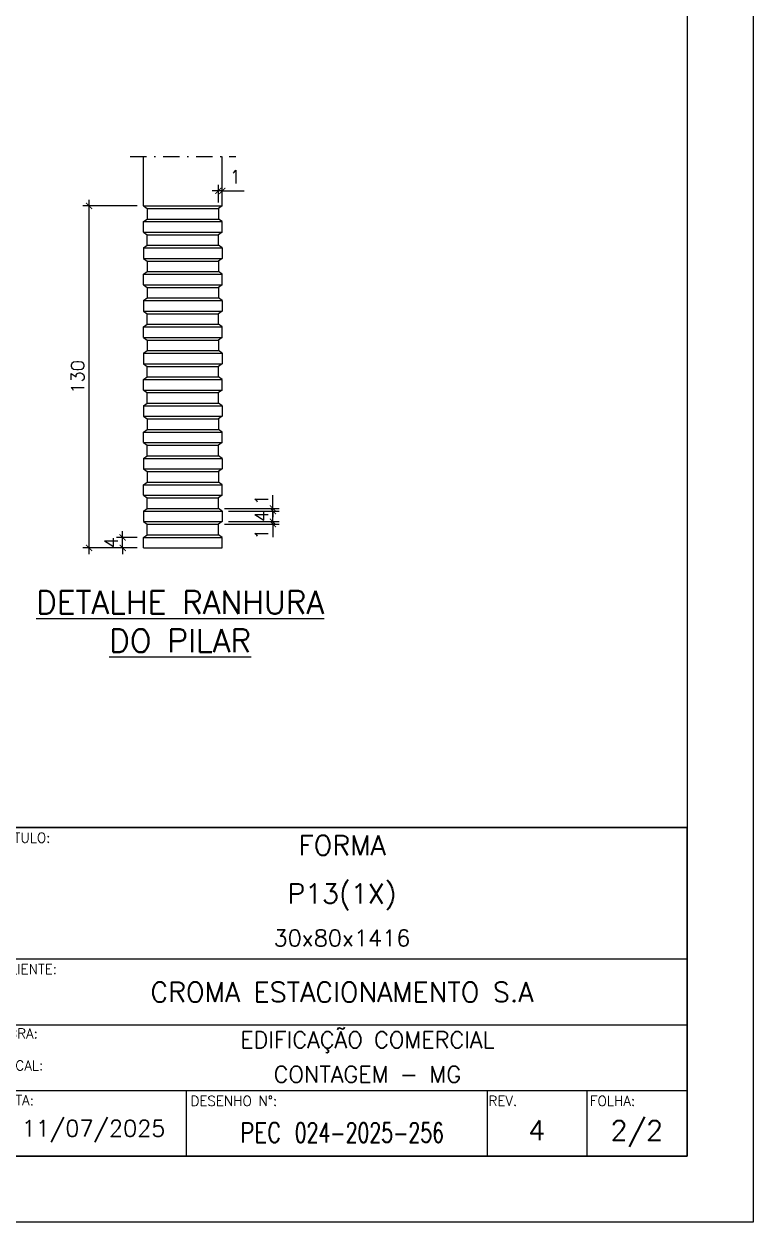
# Model space of a CAD drawing. Header units: centimetres. Extents: x 1658 to 27871, y 8240 to 11444.
# Drawn here: x 5682 to 6513, y 8294 to 9660 of the extents above; entities that cross this region are included whole.
import ezdxf
from ezdxf.enums import TextEntityAlignment as Align

# ---------------------------------------------------------------- set-up
doc = ezdxf.new("R2010")
doc.units = ezdxf.units.CM
doc.header["$LTSCALE"] = 50
doc.header["$MEASUREMENT"] = 0
doc.header["$PDMODE"] = 67
doc.linetypes.add('DASHDOT', pattern=[1, 0.5, -0.25, 0, -0.25])
for name, color, linetype in [('FORMATO-PRECON', 2, 'Continuous'), ('HACHURAS-PRECON', 1, 'Continuous'), ('LINHA CENTRO-PRECON', 1, 'DASHDOT'), ('LINHA-01-PRECON', 1, 'Continuous'), ('LINHA-02-PRECON', 2, 'Continuous')]:
    doc.layers.add(name, color=color, linetype=linetype)
doc.styles.add('PRECON-ROMANS', font='romans.shx')
doc.styles.add('R60', font='ROMANS.shx', dxfattribs={"height": 2})
doc.styles.add('ROMANS', font='ROMANS.SHX', dxfattribs={"oblique": 15, "height": 3})
doc.styles.get("Standard").update_dxf_attribs({"font": 'romans.shx'})
doc.dimstyles.new('ESC75-25', dxfattribs={"dimscale": 0, "dimtxt": 15, "dimasz": 7, "dimexe": 7, "dimexo": 7, "dimgap": 5.5, "dimtad": 1, "dimdec": 1, "dimlfac": 0.333333, "dimdsep": 46, "dimtxsty": 'Standard', "dimblk": 'ARCHTICK', "dimcen": 0.1, "dimdle": 7, "dimclrd": 256, "dimclre": 256, "dimclrt": 2, "dimadec": 0, "dimazin": 0, "dimtfac": 1, "dimtdec": 1, "dimtix": 1, "dimtmove": 2, "dimatfit": 3, "dimfxl": 1, "dimarcsym": 0})

# ---------------------------------------------------------------- blocks, each defined once
blk = doc.blocks.new('_ArchTick')
at = {"color": 0, "linetype": 'ByBlock', "const_width": 0.15}
blk.add_lwpolyline([(-0.5, -0.5), (0.5, 0.5)], dxfattribs=at)
blk = doc.blocks.new('*D9')
at = {"layer": 'Defpoints', "color": 0, "transparency": 16777216}
for p in [(5908.2, 9104.6), (5965.9, 9104.6), (5908.2, 9092.6)]:
    blk.add_point(p, dxfattribs=at)
at = {"layer": 'LINHA-01-PRECON', "lineweight": -2, "transparency": 16777216}
for p, q in [((5915.2, 9104.6), (5972.9, 9104.6)), ((5965.9, 9104.6), (5965.9, 9111.6)), ((5965.9, 9092.6), (5965.9, 9104.6)), ((5915.2, 9092.6), (5972.9, 9092.6)), ((5965.9, 9092.6), (5965.9, 9085.6))]:
    blk.add_line(p, q, dxfattribs=at)
at = {"layer": 'LINHA-01-PRECON', "lineweight": -2, "transparency": 16777216, "xscale": 7, "yscale": 7, "zscale": 7}
for p, rotation in [((5965.9, 9104.6), 270), ((5965.9, 9092.6), 90)]:
    blk.add_blockref('_ArchTick', p, dxfattribs=dict(at, rotation=rotation))
at = {"layer": 'LINHA-01-PRECON', "color": 2, "transparency": 16777216, "insert": (5952.9, 9098.6), "char_height": 15, "attachment_point": 5, "rotation": 90}
blk.add_mtext('4', dxfattribs=at)
blk = doc.blocks.new('*D10')
at = {"layer": 'Defpoints', "color": 0, "transparency": 16777216}
for p in [(5903.7, 9089.6), (5908.2, 9092.6), (5965.9, 9089.6)]:
    blk.add_point(p, dxfattribs=at)
at = {"layer": 'LINHA-01-PRECON', "lineweight": -2, "transparency": 16777216}
for p, q in [((5965.9, 9092.6), (5965.9, 9099.6)), ((5910.7, 9089.6), (5972.9, 9089.6)), ((5915.2, 9092.6), (5972.9, 9092.6)), ((5965.9, 9092.6), (5965.9, 9089.6)), ((5965.9, 9089.6), (5965.9, 9082.6))]:
    blk.add_line(p, q, dxfattribs=at)
at = {"layer": 'LINHA-01-PRECON', "lineweight": -2, "transparency": 16777216, "xscale": 7, "yscale": 7, "zscale": 7}
for p, rotation in [((5965.9, 9092.6), 270), ((5965.9, 9089.6), 90)]:
    blk.add_blockref('_ArchTick', p, dxfattribs=dict(at, rotation=rotation))
at = {"layer": 'LINHA-01-PRECON', "color": 2, "transparency": 16777216, "insert": (5952.9, 9078.5), "char_height": 15, "attachment_point": 5, "rotation": 90}
blk.add_mtext('1', dxfattribs=at)
blk = doc.blocks.new('*D11')
at = {"layer": 'Defpoints', "color": 0, "transparency": 16777216}
for p in [(5903.7, 9469.7), (5908.2, 9469.7), (5903.7, 9449.6)]:
    blk.add_point(p, dxfattribs=at)
at = {"layer": 'LINHA-01-PRECON', "lineweight": -2, "transparency": 16777216}
for p, q in [((5903.7, 9469.7), (5896.7, 9469.7)), ((5903.7, 9456.6), (5903.7, 9476.7)), ((5908.2, 9469.7), (5903.7, 9469.7)), ((5908.2, 9469.7), (5915.2, 9469.7))]:
    blk.add_line(p, q, dxfattribs=at)
at = {"layer": 'LINHA-01-PRECON', "lineweight": -2, "transparency": 16777216, "xscale": 7, "yscale": 7, "zscale": 7}
blk.add_blockref('_ArchTick', (5903.7, 9469.7), dxfattribs=at)
at = {"layer": 'LINHA-01-PRECON', "lineweight": -2, "transparency": 16777216, "xscale": 7, "yscale": 7, "zscale": 7, "rotation": 180}
blk.add_blockref('_ArchTick', (5908.2, 9469.7), dxfattribs=at)
at = {"layer": 'LINHA-01-PRECON', "color": 2, "transparency": 16777216, "insert": (5923.1, 9485.7), "char_height": 15, "attachment_point": 5}
blk.add_mtext('1', dxfattribs=at)
blk = doc.blocks.new('*D12')
at = {"layer": 'Defpoints', "color": 0, "transparency": 16777216}
for p in [(5756.2, 9452.6), (5818.2, 9452.6), (5818.2, 9062.6)]:
    blk.add_point(p, dxfattribs=at)
at = {"layer": 'LINHA-01-PRECON', "lineweight": -2, "transparency": 16777216}
for p, q in [((5756.2, 9055.6), (5756.2, 9459.6)), ((5811.2, 9452.6), (5749.2, 9452.6)), ((5811.2, 9062.6), (5749.2, 9062.6))]:
    blk.add_line(p, q, dxfattribs=at)
at = {"layer": 'LINHA-01-PRECON', "lineweight": -2, "transparency": 16777216, "xscale": 7, "yscale": 7, "zscale": 7}
for p, rotation in [((5756.2, 9452.6), 90), ((5756.2, 9062.6), 270)]:
    blk.add_blockref('_ArchTick', p, dxfattribs=dict(at, rotation=rotation))
at = {"layer": 'LINHA-01-PRECON', "color": 2, "transparency": 16777216, "insert": (5743.2, 9257.6), "char_height": 15, "attachment_point": 5, "rotation": 90}
blk.add_mtext('\\A1;130', dxfattribs=at)
blk = doc.blocks.new('*D13')
at = {"layer": 'Defpoints', "color": 0, "transparency": 16777216}
for p in [(5903.7, 9107.6), (5908.2, 9104.6), (5965.9, 9107.6)]:
    blk.add_point(p, dxfattribs=at)
at = {"layer": 'LINHA-01-PRECON', "lineweight": -2, "transparency": 16777216}
for p, q in [((5965.9, 9107.6), (5965.9, 9114.6)), ((5910.7, 9107.6), (5972.9, 9107.6)), ((5915.2, 9104.6), (5972.9, 9104.6)), ((5965.9, 9104.6), (5965.9, 9107.6)), ((5965.9, 9104.6), (5965.9, 9097.6))]:
    blk.add_line(p, q, dxfattribs=at)
at = {"layer": 'LINHA-01-PRECON', "lineweight": -2, "transparency": 16777216, "xscale": 7, "yscale": 7, "zscale": 7}
for p, rotation in [((5965.9, 9107.6), 270), ((5965.9, 9104.6), 90)]:
    blk.add_blockref('_ArchTick', p, dxfattribs=dict(at, rotation=rotation))
at = {"layer": 'LINHA-01-PRECON', "color": 2, "transparency": 16777216, "insert": (5952.9, 9117.4), "char_height": 15, "attachment_point": 5, "rotation": 90}
blk.add_mtext('1', dxfattribs=at)
blk = doc.blocks.new('*D8')
at = {"layer": 'Defpoints', "color": 0, "transparency": 16777216}
for p in [(5794.5, 9074.6), (5818.2, 9074.6), (5818.2, 9062.6)]:
    blk.add_point(p, dxfattribs=at)
at = {"layer": 'LINHA-01-PRECON', "lineweight": -2, "transparency": 16777216}
for p, q in [((5811.2, 9074.6), (5787.5, 9074.6)), ((5794.5, 9074.6), (5794.5, 9081.6)), ((5794.5, 9062.6), (5794.5, 9074.6)), ((5811.2, 9062.6), (5787.5, 9062.6)), ((5794.5, 9062.6), (5794.5, 9055.6))]:
    blk.add_line(p, q, dxfattribs=at)
at = {"layer": 'LINHA-01-PRECON', "lineweight": -2, "transparency": 16777216, "xscale": 7, "yscale": 7, "zscale": 7}
for p, rotation in [((5794.5, 9074.6), 270), ((5794.5, 9062.6), 90)]:
    blk.add_blockref('_ArchTick', p, dxfattribs=dict(at, rotation=rotation))
at = {"layer": 'LINHA-01-PRECON', "color": 2, "transparency": 16777216, "insert": (5781.5, 9068.6), "char_height": 15, "attachment_point": 5, "rotation": 90}
blk.add_mtext('4', dxfattribs=at)
blk = doc.blocks.new('A$C2E607E54')
at = {"layer": 'FORMATO-PRECON'}
blk.add_lwpolyline([(0, 4200), (2970, 4200), (2970, 0), (0, 0)], close=True, dxfattribs=at)
at = {"layer": 'FORMATO-PRECON', "color": 6}
blk.add_lwpolyline([(100, 3950), (2870, 3950), (2870, 100), (100, 100)], close=True, dxfattribs=at)
blk = doc.blocks.new('CARIMBO')
at = {"layer": 'FORMATO-PRECON', "color": 6}
for p, q in [((-1050, 300), (0, 300)), ((-1750, 200), (0, 200)), ((-1750, 100), (0, 100)), ((-303.9, 0), (-303.9, 100)), ((-152, 0), (-152, 100))]:
    blk.add_line(p, q, dxfattribs=at)
blk.add_lwpolyline([(-1750, 500), (0, 500), (0, 0), (-1750, 0)], close=True, dxfattribs=at)
blk.add_lwpolyline([(-761.3, 0), (-761.3, 100)], dxfattribs=at)
at = {"layer": 'FORMATO-PRECON', "style": 'ROMANS'}
for s, p in [('TÍTULO:', (-1039.6, 476.7)), ('CLIENTE:', (-1043.1, 277)), ('OBRA:', (-1046.6, 179.1)), ('LOCAL:', (-1046.6, 130.5)), ('DATA:', (-1046.6, 77.7)), ('DESENHO N%%d:', (-755.3, 76.7)), ('REV.', (-302.3, 76.7)), ('FOLHA:', (-148, 76.7))]:
    blk.add_text(s, height=15, dxfattribs=at).set_placement(p)
at = {"layer": 'FORMATO-PRECON', "color": 4, "linetype": 'ByBlock', "style": 'R60', "width": 0.8}
blk.add_text('PEC', height=30, dxfattribs=at).set_placement((-679.9, 21))
at = {"layer": 'FORMATO-PRECON', "color": 5, "style": 'PRECON-ROMANS', "flags": 8}
for p in [(-524.8, 472.6), (-525, 423), (-525, 399.4), (-525, 376)]:
    blk.add_attdef('X', text='', height=30, dxfattribs=at).set_placement(p, align=Align.MIDDLE_CENTER)
at = {"layer": 'FORMATO-PRECON', "color": 3, "style": 'PRECON-ROMANS', "flags": 8}
for p in [(-525, 331.7), (-486.3, 177), (-486.3, 124.4)]:
    blk.add_attdef('X', text='', height=25, dxfattribs=at).set_placement(p, align=Align.MIDDLE_CENTER)
at = {"layer": 'FORMATO-PRECON', "color": 4, "style": 'PRECON-ROMANS', "flags": 8}
for p in [(-525, 249.6), (-483.3, 36), (-228.7, 39.4), (-76.7, 39.4)]:
    blk.add_attdef('X', text='', height=30, dxfattribs=at).set_placement(p, align=Align.MIDDLE_CENTER)
at = {"layer": 'FORMATO-PRECON', "color": 2, "style": 'PRECON-ROMANS', "flags": 8}
for height, p in [(20, (-1635.8, 142.3)), (20, (-1402.5, 142.3)), (20, (-1169.1, 142.3)), (30, (-902.7, 42.3)), (20, (-1635.8, 42.3))]:
    blk.add_attdef('X', text='', height=height, dxfattribs=at).set_placement(p, align=Align.MIDDLE_CENTER)

msp = doc.modelspace()

# ---------------------------------------------------------------- linework, layer by layer
at = {"layer": 'FORMATO-PRECON', "color": 6}
msp.add_lwpolyline([(6438.36, 8743.94), (4360.86, 8743.94), (4360.86, 8368.94), (6438.36, 8368.94)], close=True, dxfattribs=at)
at = {"layer": 'LINHA CENTRO-PRECON', "ltscale": 0.75}
msp.add_line((5803.17, 9508.75), (5923.48, 9508.75), dxfattribs=at)
at = {"layer": 'LINHA-01-PRECON'}
for p, q in [((5908.17, 9469.67), (5932.92, 9469.67)), ((5818.17, 9452.65), (5908.17, 9452.65)), ((5822.67, 9449.65), (5903.67, 9449.65)), ((5818.17, 9434.65), (5908.17, 9434.65)), ((5822.67, 9437.65), (5903.67, 9437.65)), ((5818.17, 9422.65), (5908.17, 9422.65)), ((5822.67, 9419.65), (5903.67, 9419.65)), ((5818.17, 9404.65), (5908.17, 9404.65)), ((5822.67, 9407.65), (5903.67, 9407.65)), ((5818.17, 9392.65), (5908.17, 9392.65)), ((5822.67, 9389.65), (5903.67, 9389.65)), ((5818.17, 9374.65), (5908.17, 9374.65)), ((5822.67, 9377.65), (5903.67, 9377.65)), ((5818.17, 9362.65), (5908.17, 9362.65)), ((5822.67, 9359.65), (5903.67, 9359.65)), ((5818.17, 9344.65), (5908.17, 9344.65)), ((5822.67, 9347.65), (5903.67, 9347.65)), ((5818.17, 9332.65), (5908.17, 9332.65)), ((5822.67, 9329.65), (5903.67, 9329.65)), ((5822.67, 9317.65), (5903.67, 9317.65)), ((5818.17, 9314.65), (5908.17, 9314.65)), ((5818.17, 9302.65), (5908.17, 9302.65)), ((5822.67, 9299.65), (5903.67, 9299.65)), ((5818.17, 9284.65), (5908.17, 9284.65)), ((5822.67, 9287.65), (5903.67, 9287.65)), ((5818.17, 9272.65), (5908.17, 9272.65)), ((5822.67, 9269.65), (5903.67, 9269.65)), ((5818.17, 9254.65), (5908.17, 9254.65)), ((5822.67, 9257.65), (5903.67, 9257.65)), ((5818.17, 9242.65), (5908.17, 9242.65)), ((5822.67, 9239.65), (5903.67, 9239.65)), ((5818.17, 9224.65), (5908.17, 9224.65)), ((5822.67, 9227.65), (5903.67, 9227.65)), ((5818.17, 9212.65), (5908.17, 9212.65)), ((5822.67, 9209.65), (5903.67, 9209.65)), ((5818.17, 9194.65), (5908.17, 9194.65)), ((5822.67, 9197.65), (5903.67, 9197.65)), ((5818.17, 9182.65), (5908.17, 9182.65)), ((5822.67, 9179.65), (5903.67, 9179.65)), ((5822.67, 9167.65), (5903.67, 9167.65)), ((5818.17, 9164.65), (5908.17, 9164.65)), ((5818.17, 9152.65), (5908.17, 9152.65)), ((5822.67, 9149.65), (5903.67, 9149.65)), ((5818.17, 9134.65), (5908.17, 9134.65)), ((5822.67, 9137.65), (5903.67, 9137.65)), ((5818.17, 9122.65), (5908.17, 9122.65)), ((5822.67, 9119.65), (5903.67, 9119.65)), ((5965.88, 9107.65), (5965.88, 9122.61)), ((5818.17, 9104.65), (5908.17, 9104.65)), ((5822.67, 9107.65), (5903.67, 9107.65)), ((5818.17, 9092.65), (5908.17, 9092.65)), ((5822.67, 9089.65), (5903.67, 9089.65)), ((5965.88, 9089.65), (5965.88, 9074.69)), ((5818.17, 9074.65), (5908.17, 9074.65)), ((5822.67, 9077.65), (5903.67, 9077.65))]:
    msp.add_line(p, q, dxfattribs=at)
at = {"layer": 'LINHA-02-PRECON'}
for p, q in [((5818.17, 9452.65), (5818.17, 9508.75)), ((5908.17, 9452.65), (5908.17, 9508.75)), ((5818.17, 9452.65), (5822.67, 9449.65)), ((5822.67, 9449.65), (5822.67, 9437.65)), ((5908.17, 9452.65), (5903.67, 9449.65)), ((5903.67, 9449.65), (5903.67, 9437.65)), ((5818.17, 9434.65), (5822.67, 9437.65)), ((5818.17, 9422.65), (5818.17, 9434.65)), ((5908.17, 9434.65), (5903.67, 9437.65)), ((5908.17, 9422.65), (5908.17, 9434.65)), ((5818.17, 9422.65), (5822.67, 9419.65)), ((5822.67, 9407.65), (5822.67, 9419.65)), ((5908.17, 9422.65), (5903.67, 9419.65)), ((5903.67, 9407.65), (5903.67, 9419.65)), ((5818.17, 9404.65), (5822.67, 9407.65)), ((5818.17, 9404.65), (5818.17, 9392.65)), ((5908.17, 9404.65), (5903.67, 9407.65)), ((5908.17, 9404.65), (5908.17, 9392.65)), ((5818.17, 9392.65), (5822.67, 9389.65)), ((5822.67, 9389.65), (5822.67, 9377.65)), ((5908.17, 9392.65), (5903.67, 9389.65)), ((5903.67, 9389.65), (5903.67, 9377.65)), ((5818.17, 9374.65), (5822.67, 9377.65)), ((5818.17, 9362.65), (5818.17, 9374.65)), ((5908.17, 9374.65), (5903.67, 9377.65)), ((5908.17, 9362.65), (5908.17, 9374.65)), ((5818.17, 9362.65), (5822.67, 9359.65)), ((5822.67, 9359.65), (5822.67, 9347.65)), ((5908.17, 9362.65), (5903.67, 9359.65)), ((5903.67, 9359.65), (5903.67, 9347.65)), ((5818.17, 9344.65), (5822.67, 9347.65)), ((5818.17, 9344.65), (5818.17, 9332.65)), ((5908.17, 9344.65), (5903.67, 9347.65)), ((5908.17, 9344.65), (5908.17, 9332.65)), ((5818.17, 9332.65), (5822.67, 9329.65)), ((5908.17, 9332.65), (5903.67, 9329.65)), ((5818.17, 9314.65), (5822.67, 9317.65)), ((5822.67, 9317.65), (5822.67, 9329.65)), ((5903.67, 9317.65), (5903.67, 9329.65)), ((5908.17, 9314.65), (5903.67, 9317.65)), ((5818.17, 9302.65), (5818.17, 9314.65)), ((5908.17, 9302.65), (5908.17, 9314.65)), ((5818.17, 9302.65), (5822.67, 9299.65)), ((5822.67, 9299.65), (5822.67, 9287.65)), ((5908.17, 9302.65), (5903.67, 9299.65)), ((5903.67, 9299.65), (5903.67, 9287.65)), ((5818.17, 9284.65), (5822.67, 9287.65)), ((5818.17, 9284.65), (5818.17, 9272.65)), ((5908.17, 9284.65), (5903.67, 9287.65)), ((5908.17, 9284.65), (5908.17, 9272.65)), ((5818.17, 9272.65), (5822.67, 9269.65)), ((5822.67, 9257.65), (5822.67, 9269.65)), ((5908.17, 9272.65), (5903.67, 9269.65)), ((5903.67, 9257.65), (5903.67, 9269.65)), ((5818.17, 9254.65), (5822.67, 9257.65)), ((5818.17, 9242.65), (5818.17, 9254.65)), ((5908.17, 9254.65), (5903.67, 9257.65)), ((5908.17, 9242.65), (5908.17, 9254.65)), ((5818.17, 9242.65), (5822.67, 9239.65)), ((5822.67, 9227.65), (5822.67, 9239.65)), ((5908.17, 9242.65), (5903.67, 9239.65)), ((5903.67, 9227.65), (5903.67, 9239.65)), ((5818.17, 9224.65), (5822.67, 9227.65)), ((5818.17, 9224.65), (5818.17, 9212.65)), ((5908.17, 9224.65), (5903.67, 9227.65)), ((5908.17, 9224.65), (5908.17, 9212.65)), ((5818.17, 9212.65), (5822.67, 9209.65)), ((5822.67, 9209.65), (5822.67, 9197.65)), ((5908.17, 9212.65), (5903.67, 9209.65)), ((5903.67, 9209.65), (5903.67, 9197.65)), ((5818.17, 9194.65), (5822.67, 9197.65)), ((5818.17, 9182.65), (5818.17, 9194.65)), ((5908.17, 9194.65), (5903.67, 9197.65)), ((5908.17, 9182.65), (5908.17, 9194.65)), ((5818.17, 9182.65), (5822.67, 9179.65)), ((5908.17, 9182.65), (5903.67, 9179.65)), ((5818.17, 9164.65), (5822.67, 9167.65)), ((5822.67, 9167.65), (5822.67, 9179.65)), ((5903.67, 9167.65), (5903.67, 9179.65)), ((5908.17, 9164.65), (5903.67, 9167.65)), ((5818.17, 9164.65), (5818.17, 9152.65)), ((5908.17, 9164.65), (5908.17, 9152.65)), ((5818.17, 9152.65), (5822.67, 9149.65)), ((5822.67, 9149.65), (5822.67, 9137.65)), ((5908.17, 9152.65), (5903.67, 9149.65)), ((5903.67, 9149.65), (5903.67, 9137.65)), ((5818.17, 9134.65), (5822.67, 9137.65)), ((5818.17, 9122.65), (5818.17, 9134.65)), ((5908.17, 9134.65), (5903.67, 9137.65)), ((5908.17, 9122.65), (5908.17, 9134.65)), ((5818.17, 9122.65), (5822.67, 9119.65)), ((5822.67, 9107.65), (5822.67, 9119.65)), ((5908.17, 9122.65), (5903.67, 9119.65)), ((5903.67, 9107.65), (5903.67, 9119.65)), ((5818.17, 9104.65), (5822.67, 9107.65)), ((5818.17, 9104.65), (5818.17, 9092.65)), ((5908.17, 9104.65), (5903.67, 9107.65)), ((5908.17, 9104.65), (5908.17, 9092.65)), ((5818.17, 9092.65), (5822.67, 9089.65)), ((5822.67, 9077.65), (5822.67, 9089.65)), ((5908.17, 9092.65), (5903.67, 9089.65)), ((5903.67, 9077.65), (5903.67, 9089.65)), ((5818.17, 9074.65), (5822.67, 9077.65)), ((5818.17, 9062.65), (5818.17, 9074.65)), ((5908.17, 9074.65), (5903.67, 9077.65)), ((5908.17, 9062.65), (5908.17, 9074.65))]:
    msp.add_line(p, q, dxfattribs=at)
at = {"layer": 'LINHA-02-PRECON', "extrusion": (0, 1, 0)}
msp.add_line((5818.17, 9062.65), (5908.17, 9062.65), dxfattribs=at)

# ---------------------------------------------------------------- block references
at = {"layer": 'FORMATO-PRECON'}
ref = msp.add_blockref('CARIMBO', (6438.36, 8368.94), dxfattribs=dict(at, xscale=0.7499999918802306, yscale=0.7499999918802306, zscale=0.7499999918802306))
ref.add_attrib('X', 'FORMA', dxfattribs={"color": 5, "height": 22.5, "style": 'PRECON-ROMANS', "flags": 8}).set_placement((6044.73, 8723.42), align=Align.MIDDLE_CENTER)
ref.add_attrib('X', 'P13(1X)', dxfattribs={"color": 5, "height": 22.5, "style": 'PRECON-ROMANS', "flags": 8}).set_placement((6044.62, 8668.47), align=Align.MIDDLE_CENTER)
ref.add_attrib('X', '30x80x1416', dxfattribs={"color": 3, "height": 18.75, "style": 'PRECON-ROMANS', "flags": 8}).set_placement((6044.62, 8617.7), align=Align.MIDDLE_CENTER)
ref.add_attrib('X', 'CROMA ESTACIONAMENTO S.A', dxfattribs={"color": 4, "height": 22.5, "style": 'PRECON-ROMANS', "flags": 8}).set_placement((6044.62, 8556.14), align=Align.MIDDLE_CENTER)
ref.add_attrib('X', 'EDIFICAÇÃO COMERCIAL', dxfattribs={"color": 3, "height": 18.75, "style": 'PRECON-ROMANS', "flags": 8}).set_placement((6073.61, 8501.67), align=Align.MIDDLE_CENTER)
ref.add_attrib('X', 'CONTAGEM - MG', dxfattribs={"color": 3, "height": 18.75, "style": 'PRECON-ROMANS', "flags": 8}).set_placement((6073.61, 8462.26), align=Align.MIDDLE_CENTER)
ref.add_attrib('X', '11/07/2025', dxfattribs={"color": 2, "height": 18.75, "style": 'PRECON-ROMANS'}).set_placement((5761.3, 8400.7), align=Align.MIDDLE_CENTER)
ref.add_attrib('X', '024-2025-256', dxfattribs={"color": 4, "height": 22.5, "style": 'PRECON-ROMANS', "width": 0.7}).set_placement((6075.86, 8395.93), align=Align.MIDDLE_CENTER)
ref.add_attrib('X', '4', dxfattribs={"color": 4, "height": 22.5, "style": 'PRECON-ROMANS'}).set_placement((6266.86, 8398.48), align=Align.MIDDLE_CENTER)
ref.add_attrib('X', '2/2', dxfattribs={"color": 4, "height": 22.5, "style": 'PRECON-ROMANS'}).set_placement((6380.83, 8398.48), align=Align.MIDDLE_CENTER)
at = {"layer": 'HACHURAS-PRECON', "xscale": 0.7499999999999996, "yscale": 0.7499999999999996, "zscale": 0.7499999999999996}
msp.add_blockref('A$C2E607E54', (4285.86, 8293.94), dxfattribs=at)

# ---------------------------------------------------------------- texts
at = {"layer": 'LINHA-01-PRECON', "color": 4, "insert": (5860.13, 8978.67), "char_height": 26.25, "attachment_point": 5}
msp.add_mtext('{\\LDETALHE RANHURA\\PDO PILAR}', dxfattribs=at)

# ---------------------------------------------------------------- dimensions: what is measured, and where the dimension line sits
at = {"layer": 'LINHA-01-PRECON'}
dim = msp.add_linear_dim(base=(5903.67, 9469.67), p1=(5908.17, 9469.67), p2=(5903.67, 9449.65), text='1', dimstyle='ESC75-25', override={"dimscale": 1}, dxfattribs=at)
dim.commit()
dim.dimension.update_dxf_attribs({"geometry": '*D11', "text_midpoint": (5923.12, 9485.68), "dimtype": 160})
dim = msp.add_linear_dim(base=(5756.24, 9452.65), p1=(5818.17, 9062.65), p2=(5818.17, 9452.65), angle=90, text='\\A1;<>', dimstyle='ESC75-25', override={"dimscale": 1}, dxfattribs=at)
dim.commit()
dim.dimension.update_dxf_attribs({"geometry": '*D12', "text_midpoint": (5743.24, 9257.65)})
for base, p1, p2, angle, picture, middle in [((5965.88, 9107.65), (5908.17, 9104.65), (5903.67, 9107.65), 90, '*D13', (5952.92, 9117.4)), ((5965.88, 9089.65), (5908.17, 9092.65), (5903.67, 9089.65), 270, '*D10', (5952.92, 9078.52))]:
    dim = msp.add_linear_dim(base=base, p1=p1, p2=p2, angle=angle, dimstyle='ESC75-25', override={"dimscale": 1}, dxfattribs=at)
    dim.commit()
    dim.dimension.update_dxf_attribs({"geometry": picture, "text_midpoint": middle, "dimtype": 160})
for base, p1, p2, picture, middle in [((5965.88, 9104.65), (5908.17, 9092.65), (5908.17, 9104.65), '*D9', (5952.88, 9098.65)), ((5794.5, 9074.65), (5818.17, 9062.65), (5818.17, 9074.65), '*D8', (5781.5, 9068.65))]:
    dim = msp.add_linear_dim(base=base, p1=p1, p2=p2, angle=90, dimstyle='ESC75-25', override={"dimscale": 1}, dxfattribs=at)
    dim.commit()
    dim.dimension.update_dxf_attribs({"geometry": picture, "text_midpoint": middle})

doc.saveas('drawing.dxf')
